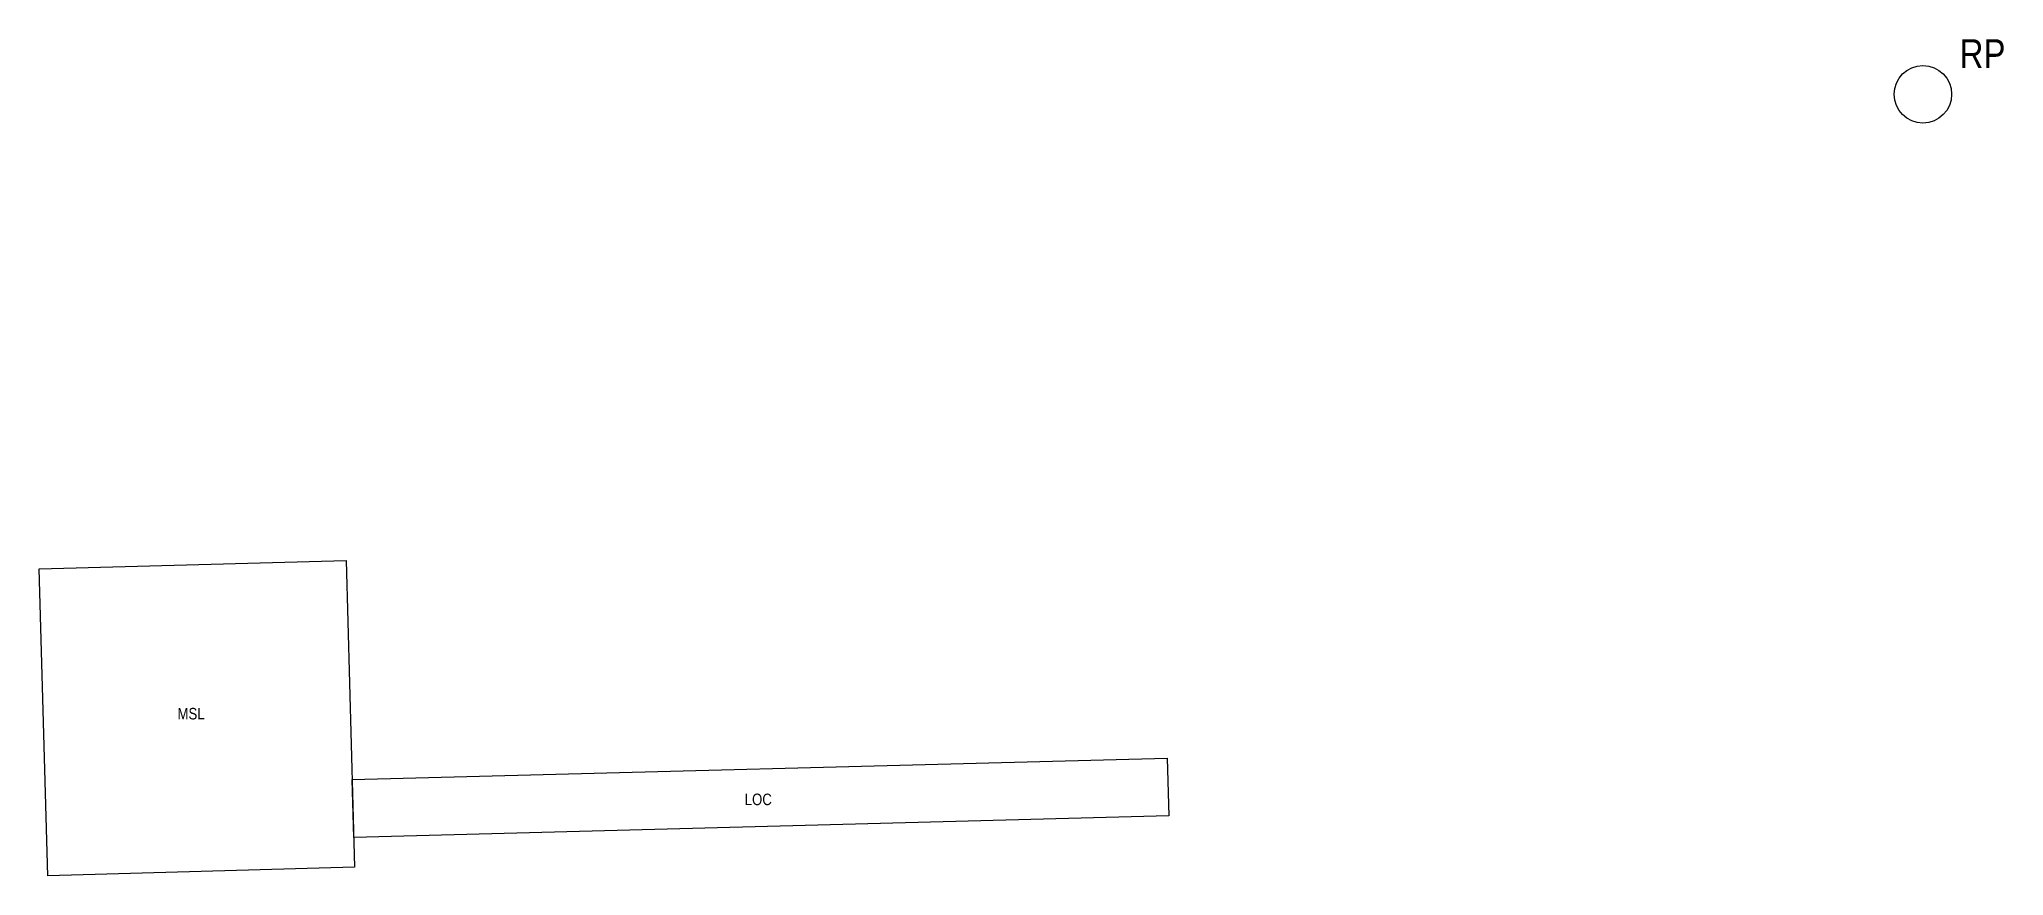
# Model space of a CAD drawing. Extents: x 626702 to 627384, y 5882133 to 5882424.
import ezdxf

# ---------------------------------------------------------------- set-up
doc = ezdxf.new("R2010")
doc.units = 0
doc.header["$LTSCALE"] = 5
for name, color, linetype in [('28', 37, 'Continuous'), ('35', 37, 'Continuous'), ('40', 2, 'Continuous')]:
    doc.layers.add(name, color=color, linetype=linetype)
doc.styles.add('80', font='ARIALN.TTF', dxfattribs={"height": 10})
doc.styles.add('80L', font='ARIALN.TTF', dxfattribs={"height": 10})

# ---------------------------------------------------------------- blocks, each defined once
blk = doc.blocks.new('*U699')
at = {"layer": '35', "color": 3}
blk.add_circle((0, 0), 10, dxfattribs=at)
at = {"layer": '35', "color": 3, "style": '80'}
blk.add_attdef('RP_001', (12.79, 9.11), '', height=10, dxfattribs=at)

msp = doc.modelspace()

# ---------------------------------------------------------------- linework, layer by layer
at = {"layer": '28', "flags": 128}
for points in [[(626701.93, 5882240.12), (626808.57, 5882243.05), (626811.49, 5882136.41), (626704.85, 5882133.48)], [(626810.66, 5882166.88), (627093.86, 5882174.36), (627094.41, 5882154.25), (626811.21, 5882146.77)]]:
    msp.add_lwpolyline(points, close=True, dxfattribs=at)

# ---------------------------------------------------------------- block references
at = {"layer": '35'}
msp.add_blockref('*U699', (627356.41, 5882405.03), dxfattribs=at).add_auto_attribs({'RP_001': 'RP'})

# ---------------------------------------------------------------- texts
at = {"layer": '40', "style": '80L'}
for s, p in [('MSL', (626749.96, 5882187.79)), ('LOC', (626947.04, 5882158.01))]:
    msp.add_text(s, height=4, dxfattribs=at).set_placement(p)

doc.saveas('drawing.dxf')
